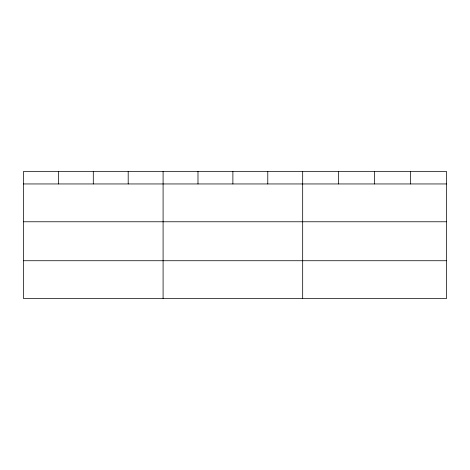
<?xml version="1.0" encoding="UTF-8"?>
<svg xmlns="http://www.w3.org/2000/svg" width="470" height="470" viewBox="0 0 470 470"><rect width="100%" height="100%" fill="white"/><g stroke="black" fill="none" stroke-linecap="round" stroke-linejoin="round"><path stroke-width="0.7" d="M446.5 221.77L446.5 171.45L23.5 171.45L23.5 298.55L446.5 298.55L446.5 221.77L23.5 221.77M23.5 183.952L446.5 183.952M23.5 260.733L446.5 260.733M410.545 171.45L410.545 183.952M374.59 171.45L374.59 183.952M338.635 171.45L338.635 183.952M302.68 171.45L302.68 298.55M267.783 171.45L267.783 183.952M232.885 171.45L232.885 183.952M197.988 171.45L197.988 183.952M163.09 171.45L163.09 298.55M128.192 171.45L128.192 183.952M93.295 171.45L93.295 183.952M58.398 171.45L58.398 183.952"/></g></svg>
